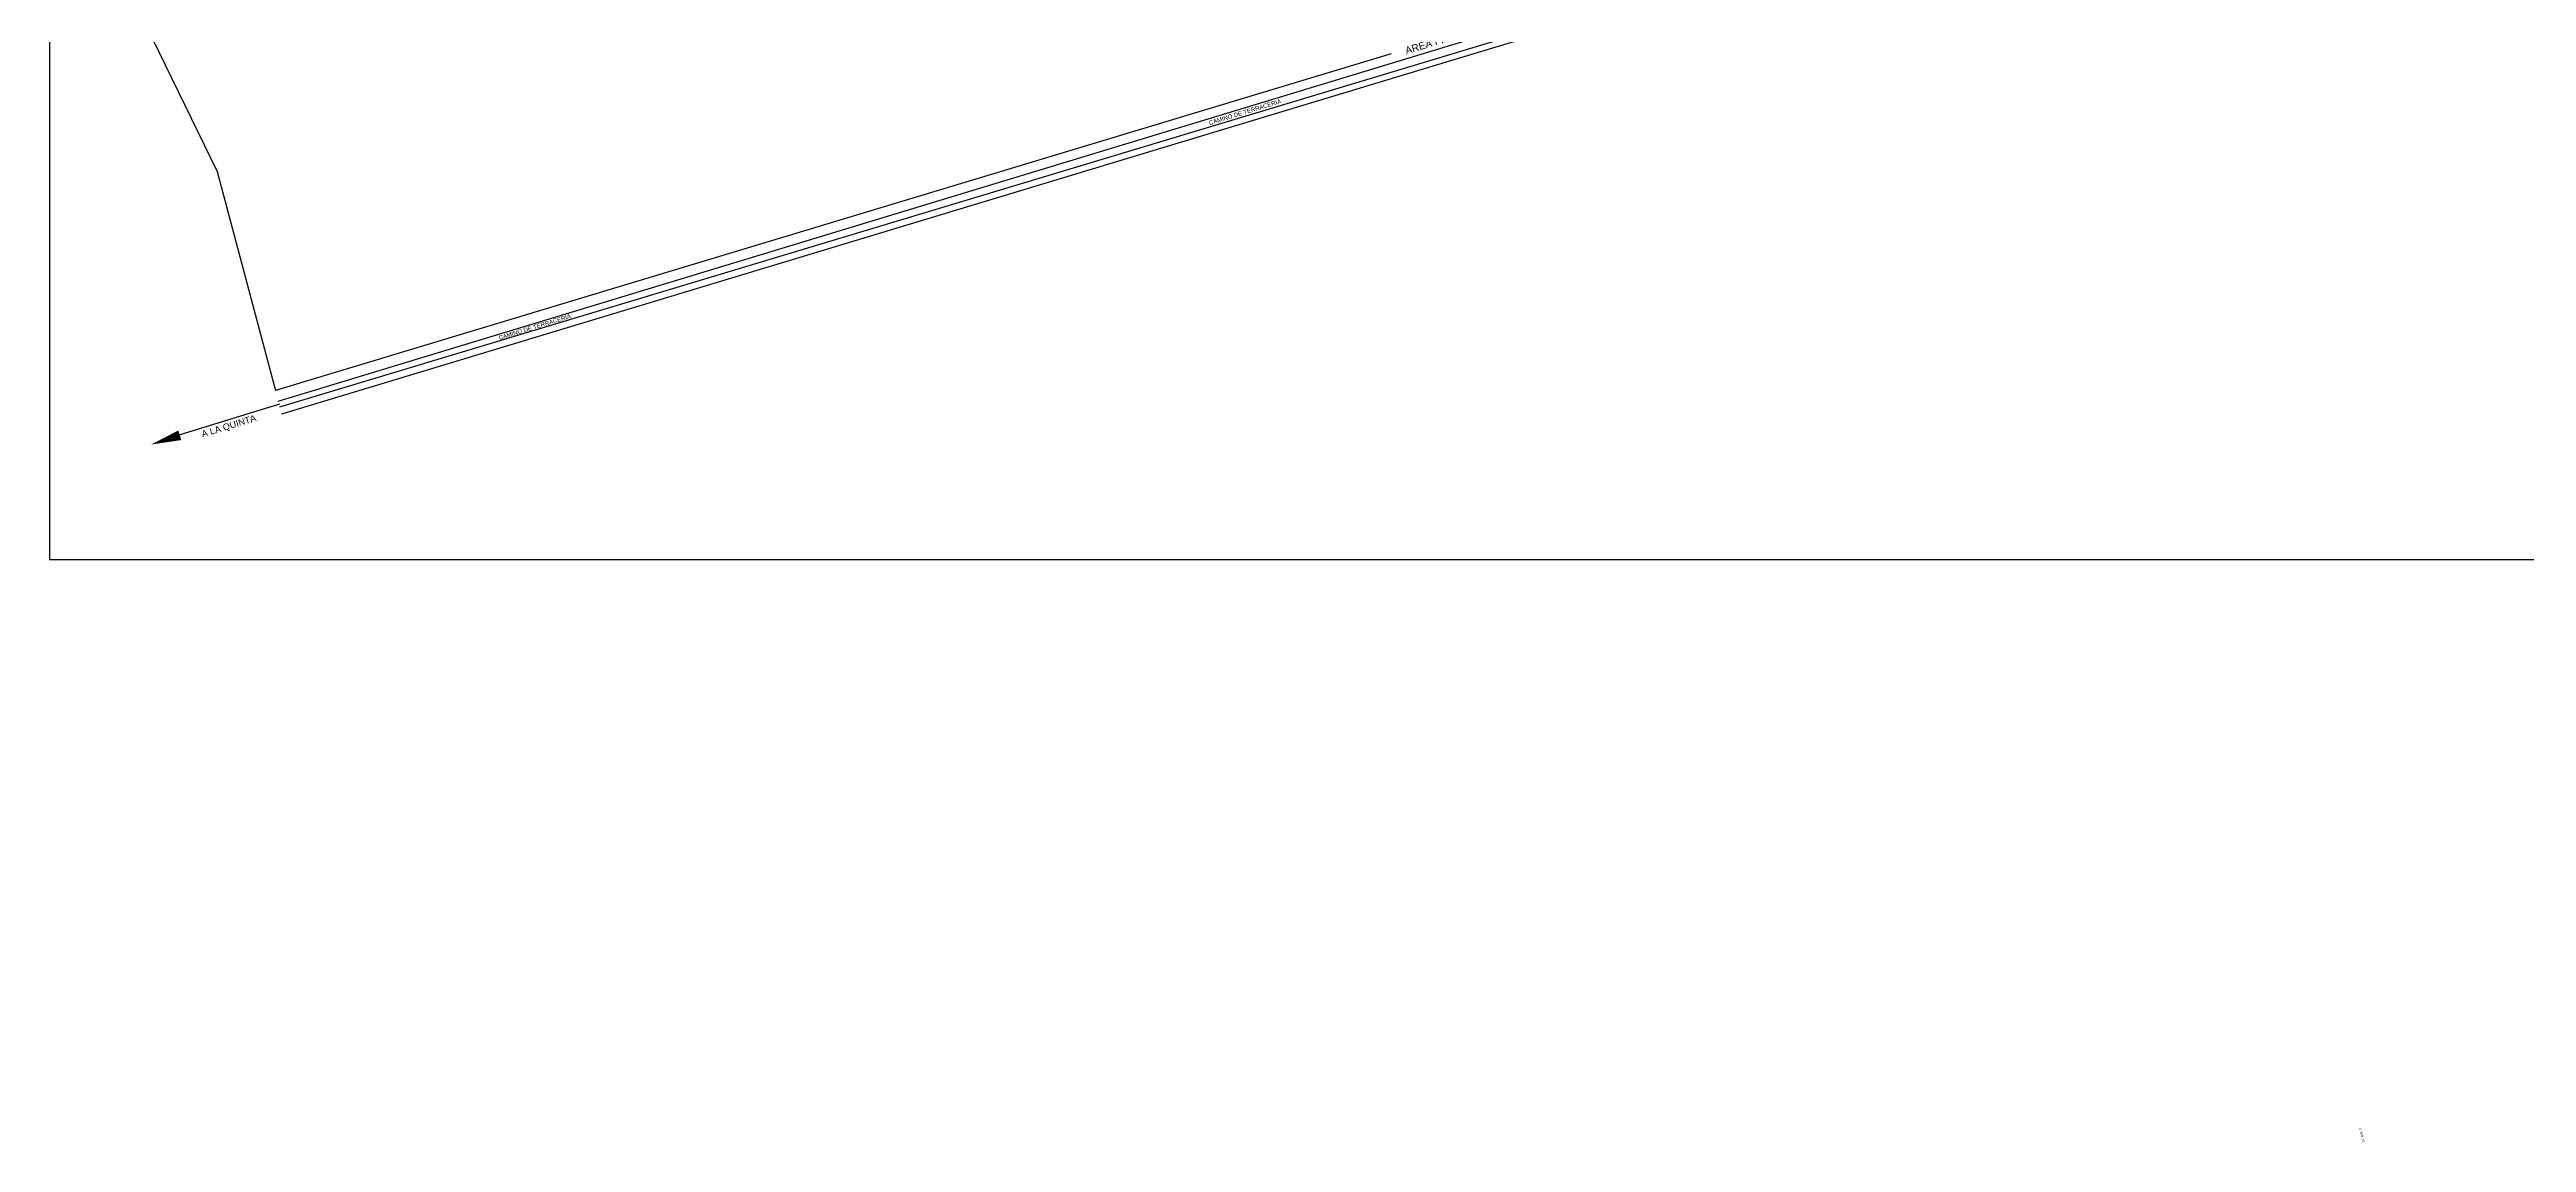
# Model space of a CAD drawing. Header units: metres. Extents: x 277679 to 502674, y 2669847 to 2703376.
# Drawn here: x 500111 to 501820, y 2669847 to 2670601 of the extents above; entities that cross this region are included whole.
import ezdxf
from ezdxf.enums import TextEntityAlignment as Align

# ---------------------------------------------------------------- set-up
doc = ezdxf.new("R2010")
doc.units = ezdxf.units.M
doc.layers.get('0').update_dxf_attribs({"linetype": 'CONTINUOUS'})
doc.layers.add('CVL_CUADCON_TIT', color=1, linetype='CONTINUOUS')
doc.layers.add('CVL_CURV_TX', color=2, linetype='CONTINUOUS')
doc.styles.add('ARIAL', font='ARIAL')
doc.styles.add('MONOTXT4', font='MONOTXT4')

msp = doc.modelspace()

# ---------------------------------------------------------------- linework, layer by layer
msp.add_line((501612.3, 2670755.2), (500270.9, 2670349.4))
msp.add_line((501612.3, 2670755.2), (500270.9, 2670349.4))
at = {"color": 24}
for p, q in [((500268.4, 2670358.5), (501520.7, 2670738.8)), ((500268.4, 2670358.5), (501520.7, 2670738.8)), ((501526.4, 2670733.4), (500269.4, 2670354.2)), ((501526.4, 2670733.4), (500269.4, 2670354.2))]:
    msp.add_line(p, q, dxfattribs=at)
at = {"color": 1}
for p, q in [((500163.5, 2670646.5), (500226.5, 2670517)), ((501036.3, 2670598.1), (500266.7, 2670365.8)), ((500226.5, 2670517), (500266.7, 2670365.8))]:
    msp.add_line(p, q, dxfattribs=at)
at = {"layer": 'CVL_CUADCON_TIT', "color": 7}
msp.add_line((500200.3, 2670335.2), (500269.7, 2670356.5), dxfattribs=at)
msp.add_solid([(500201.7, 2670331.6), (500199.6, 2670338.2), (500180.8, 2670328.5)], dxfattribs=at)
at = {"layer": 'CVL_CURV_TX', "color": 7}
for p, q in [((500110.8, 2673196.9), (500110.8, 2670249.2)), ((500110.8, 2670249.2), (502674.3, 2670249.2))]:
    msp.add_line(p, q, dxfattribs=at)

# ---------------------------------------------------------------- texts
at = {"layer": 'CVL_CURV_TX', "color": 7, "style": 'ARIAL'}
for s, height, p in [('AREA PARA FACHADA', 5, (501082.1, 2670611.2)), ('CAMINO DE TERRACERIA', 3, (500935.5, 2670558)), ('CAMINO DE TERRACERIA', 3, (500445.5, 2670409.7)), ('A LA QUINTA', 4.5, (500234.6, 2670340.8))]:
    msp.add_text(s, height=height, rotation=17.0629, dxfattribs=at).set_placement(p, align=Align.MIDDLE)
at = {"layer": 'CVL_CURV_TX', "color": 2, "style": 'MONOTXT4'}
msp.add_text('2,368.92', height=1.5, rotation=285.5271, dxfattribs=at).set_placement((501705.8, 2669851.9), align=Align.MIDDLE)

doc.saveas('drawing.dxf')
